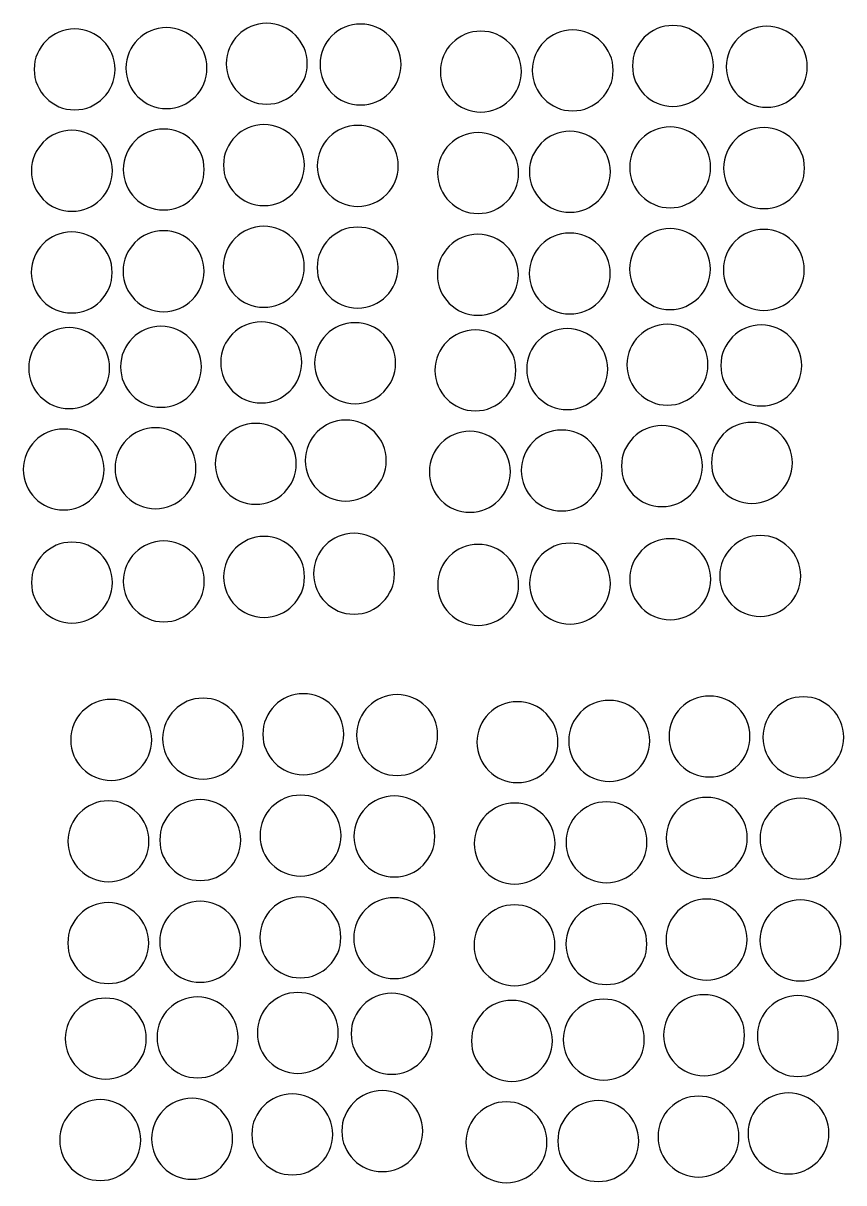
# Model space of a CAD drawing. Extents: x -149 to 151, y -115 to 123.
# Drawn here: x 3.4 to 43.9, y -74 to -16.7 of the extents above; entities that cross this region are included whole.
import ezdxf

# ---------------------------------------------------------------- set-up
doc = ezdxf.new("R2010")
doc.units = 0
doc.header["$MEASUREMENT"] = 0
doc.layers.add('LAYER_1', color=7, linetype='CONTINUOUS')

msp = doc.modelspace()

# ---------------------------------------------------------------- linework, layer by layer
at = {"layer": 'LAYER_1'}
for points in [[(5.9341, -20.9576), (4.8295, -20.9576), (3.9341, -20.0622), (3.9341, -18.9576), (3.9341, -18.9576), (3.9341, -17.853), (4.8295, -16.9576), (5.9341, -16.9576), (5.9341, -16.9576), (7.0387, -16.9576), (7.9341, -17.853), (7.9341, -18.9576), (7.9341, -18.9576), (7.9341, -20.0622), (7.0387, -20.9576), (5.9341, -20.9576)], [(10.4711, -20.8946), (9.3665, -20.8946), (8.4711, -19.9992), (8.4711, -18.8946), (8.4711, -18.8946), (8.4711, -17.79), (9.3665, -16.8946), (10.4711, -16.8946), (10.4711, -16.8946), (11.5757, -16.8946), (12.4711, -17.79), (12.4711, -18.8946), (12.4711, -18.8946), (12.4711, -19.9992), (11.5757, -20.8946), (10.4711, -20.8946)], [(15.4251, -20.6766), (14.3205, -20.6766), (13.4251, -19.7812), (13.4251, -18.6766), (13.4251, -18.6766), (13.4251, -17.572), (14.3205, -16.6766), (15.4251, -16.6766), (15.4251, -16.6766), (16.5297, -16.6766), (17.4251, -17.572), (17.4251, -18.6766), (17.4251, -18.6766), (17.4251, -19.7812), (16.5297, -20.6766), (15.4251, -20.6766)], [(20.0611, -20.7166), (18.9565, -20.7166), (18.0611, -19.8212), (18.0611, -18.7166), (18.0611, -18.7166), (18.0611, -17.612), (18.9565, -16.7166), (20.0611, -16.7166), (20.0611, -16.7166), (21.1657, -16.7166), (22.0611, -17.612), (22.0611, -18.7166), (22.0611, -18.7166), (22.0611, -19.8212), (21.1657, -20.7166), (20.0611, -20.7166)], [(26.0051, -21.0696), (24.9005, -21.0696), (24.0051, -20.1742), (24.0051, -19.0696), (24.0051, -19.0696), (24.0051, -17.965), (24.9005, -17.0696), (26.0051, -17.0696), (26.0051, -17.0696), (27.1097, -17.0696), (28.0051, -17.965), (28.0051, -19.0696), (28.0051, -19.0696), (28.0051, -20.1742), (27.1097, -21.0696), (26.0051, -21.0696)], [(30.5421, -21.0066), (29.4375, -21.0066), (28.5421, -20.1112), (28.5421, -19.0066), (28.5421, -19.0066), (28.5421, -17.902), (29.4375, -17.0066), (30.5421, -17.0066), (30.5421, -17.0066), (31.6467, -17.0066), (32.5421, -17.902), (32.5421, -19.0066), (32.5421, -19.0066), (32.5421, -20.1112), (31.6467, -21.0066), (30.5421, -21.0066)], [(35.4961, -20.7886), (34.3915, -20.7886), (33.4961, -19.8932), (33.4961, -18.7886), (33.4961, -18.7886), (33.4961, -17.684), (34.3915, -16.7886), (35.4961, -16.7886), (35.4961, -16.7886), (36.6007, -16.7886), (37.4961, -17.684), (37.4961, -18.7886), (37.4961, -18.7886), (37.4961, -19.8932), (36.6007, -20.7886), (35.4961, -20.7886)], [(40.1321, -20.8286), (39.0275, -20.8286), (38.1321, -19.9332), (38.1321, -18.8286), (38.1321, -18.8286), (38.1321, -17.724), (39.0275, -16.8286), (40.1321, -16.8286), (40.1321, -16.8286), (41.2367, -16.8286), (42.1321, -17.724), (42.1321, -18.8286), (42.1321, -18.8286), (42.1321, -19.9332), (41.2367, -20.8286), (40.1321, -20.8286)], [(15.2881, -25.6856), (14.1835, -25.6856), (13.2881, -24.7902), (13.2881, -23.6856), (13.2881, -23.6856), (13.2881, -22.581), (14.1835, -21.6856), (15.2881, -21.6856), (15.2881, -21.6856), (16.3927, -21.6856), (17.2881, -22.581), (17.2881, -23.6856), (17.2881, -23.6856), (17.2881, -24.7902), (16.3927, -25.6856), (15.2881, -25.6856)], [(19.9251, -25.7256), (18.8205, -25.7256), (17.9251, -24.8302), (17.9251, -23.7256), (17.9251, -23.7256), (17.9251, -22.621), (18.8205, -21.7256), (19.9251, -21.7256), (19.9251, -21.7256), (21.0297, -21.7256), (21.9251, -22.621), (21.9251, -23.7256), (21.9251, -23.7256), (21.9251, -24.8302), (21.0297, -25.7256), (19.9251, -25.7256)], [(5.7981, -25.9666), (4.6935, -25.9666), (3.7981, -25.0712), (3.7981, -23.9666), (3.7981, -23.9666), (3.7981, -22.862), (4.6935, -21.9666), (5.7981, -21.9666), (5.7981, -21.9666), (6.9027, -21.9666), (7.7981, -22.862), (7.7981, -23.9666), (7.7981, -23.9666), (7.7981, -25.0712), (6.9027, -25.9666), (5.7981, -25.9666)], [(10.3351, -25.9036), (9.2305, -25.9036), (8.3351, -25.0082), (8.3351, -23.9036), (8.3351, -23.9036), (8.3351, -22.799), (9.2305, -21.9036), (10.3351, -21.9036), (10.3351, -21.9036), (11.4397, -21.9036), (12.3351, -22.799), (12.3351, -23.9036), (12.3351, -23.9036), (12.3351, -25.0082), (11.4397, -25.9036), (10.3351, -25.9036)], [(25.8691, -26.0786), (24.7645, -26.0786), (23.8691, -25.1832), (23.8691, -24.0786), (23.8691, -24.0786), (23.8691, -22.974), (24.7645, -22.0786), (25.8691, -22.0786), (25.8691, -22.0786), (26.9737, -22.0786), (27.8691, -22.974), (27.8691, -24.0786), (27.8691, -24.0786), (27.8691, -25.1832), (26.9737, -26.0786), (25.8691, -26.0786)], [(30.4061, -26.0156), (29.3015, -26.0156), (28.4061, -25.1202), (28.4061, -24.0156), (28.4061, -24.0156), (28.4061, -22.911), (29.3015, -22.0156), (30.4061, -22.0156), (30.4061, -22.0156), (31.5107, -22.0156), (32.4061, -22.911), (32.4061, -24.0156), (32.4061, -24.0156), (32.4061, -25.1202), (31.5107, -26.0156), (30.4061, -26.0156)], [(35.3591, -25.7976), (34.2545, -25.7976), (33.3591, -24.9022), (33.3591, -23.7976), (33.3591, -23.7976), (33.3591, -22.693), (34.2545, -21.7976), (35.3591, -21.7976), (35.3591, -21.7976), (36.4637, -21.7976), (37.3591, -22.693), (37.3591, -23.7976), (37.3591, -23.7976), (37.3591, -24.9022), (36.4637, -25.7976), (35.3591, -25.7976)], [(39.9961, -25.8376), (38.8915, -25.8376), (37.9961, -24.9422), (37.9961, -23.8376), (37.9961, -23.8376), (37.9961, -22.733), (38.8915, -21.8376), (39.9961, -21.8376), (39.9961, -21.8376), (41.1007, -21.8376), (41.9961, -22.733), (41.9961, -23.8376), (41.9961, -23.8376), (41.9961, -24.9422), (41.1007, -25.8376), (39.9961, -25.8376)], [(15.2801, -30.7106), (14.1755, -30.7106), (13.2801, -29.8152), (13.2801, -28.7106), (13.2801, -28.7106), (13.2801, -27.606), (14.1755, -26.7106), (15.2801, -26.7106), (15.2801, -26.7106), (16.3847, -26.7106), (17.2801, -27.606), (17.2801, -28.7106), (17.2801, -28.7106), (17.2801, -29.8152), (16.3847, -30.7106), (15.2801, -30.7106)], [(19.9171, -30.7516), (18.8125, -30.7516), (17.9171, -29.8562), (17.9171, -28.7516), (17.9171, -28.7516), (17.9171, -27.647), (18.8125, -26.7516), (19.9171, -26.7516), (19.9171, -26.7516), (21.0217, -26.7516), (21.9171, -27.647), (21.9171, -28.7516), (21.9171, -28.7516), (21.9171, -29.8562), (21.0217, -30.7516), (19.9171, -30.7516)], [(35.3511, -30.8226), (34.2465, -30.8226), (33.3511, -29.9272), (33.3511, -28.8226), (33.3511, -28.8226), (33.3511, -27.718), (34.2465, -26.8226), (35.3511, -26.8226), (35.3511, -26.8226), (36.4557, -26.8226), (37.3511, -27.718), (37.3511, -28.8226), (37.3511, -28.8226), (37.3511, -29.9272), (36.4557, -30.8226), (35.3511, -30.8226)], [(39.9881, -30.8636), (38.8835, -30.8636), (37.9881, -29.9682), (37.9881, -28.8636), (37.9881, -28.8636), (37.9881, -27.759), (38.8835, -26.8636), (39.9881, -26.8636), (39.9881, -26.8636), (41.0927, -26.8636), (41.9881, -27.759), (41.9881, -28.8636), (41.9881, -28.8636), (41.9881, -29.9682), (41.0927, -30.8636), (39.9881, -30.8636)], [(5.7891, -30.9916), (4.6845, -30.9916), (3.7891, -30.0962), (3.7891, -28.9916), (3.7891, -28.9916), (3.7891, -27.887), (4.6845, -26.9916), (5.7891, -26.9916), (5.7891, -26.9916), (6.8937, -26.9916), (7.7891, -27.887), (7.7891, -28.9916), (7.7891, -28.9916), (7.7891, -30.0962), (6.8937, -30.9916), (5.7891, -30.9916)], [(10.3281, -30.9296), (9.2235, -30.9296), (8.3281, -30.0342), (8.3281, -28.9296), (8.3281, -28.9296), (8.3281, -27.825), (9.2235, -26.9296), (10.3281, -26.9296), (10.3281, -26.9296), (11.4327, -26.9296), (12.3281, -27.825), (12.3281, -28.9296), (12.3281, -28.9296), (12.3281, -30.0342), (11.4327, -30.9296), (10.3281, -30.9296)], [(25.8601, -31.1036), (24.7555, -31.1036), (23.8601, -30.2082), (23.8601, -29.1036), (23.8601, -29.1036), (23.8601, -27.999), (24.7555, -27.1036), (25.8601, -27.1036), (25.8601, -27.1036), (26.9647, -27.1036), (27.8601, -27.999), (27.8601, -29.1036), (27.8601, -29.1036), (27.8601, -30.2082), (26.9647, -31.1036), (25.8601, -31.1036)], [(30.3991, -31.0416), (29.2945, -31.0416), (28.3991, -30.1462), (28.3991, -29.0416), (28.3991, -29.0416), (28.3991, -27.937), (29.2945, -27.0416), (30.3991, -27.0416), (30.3991, -27.0416), (31.5037, -27.0416), (32.3991, -27.937), (32.3991, -29.0416), (32.3991, -29.0416), (32.3991, -30.1462), (31.5037, -31.0416), (30.3991, -31.0416)], [(15.1541, -35.4336), (14.0495, -35.4336), (13.1541, -34.5382), (13.1541, -33.4336), (13.1541, -33.4336), (13.1541, -32.329), (14.0495, -31.4336), (15.1541, -31.4336), (15.1541, -31.4336), (16.2587, -31.4336), (17.1541, -32.329), (17.1541, -33.4336), (17.1541, -33.4336), (17.1541, -34.5382), (16.2587, -35.4336), (15.1541, -35.4336)], [(19.7901, -35.4736), (18.6855, -35.4736), (17.7901, -34.5782), (17.7901, -33.4736), (17.7901, -33.4736), (17.7901, -32.369), (18.6855, -31.4736), (19.7901, -31.4736), (19.7901, -31.4736), (20.8947, -31.4736), (21.7901, -32.369), (21.7901, -33.4736), (21.7901, -33.4736), (21.7901, -34.5782), (20.8947, -35.4736), (19.7901, -35.4736)], [(5.6631, -35.7146), (4.5585, -35.7146), (3.6631, -34.8192), (3.6631, -33.7146), (3.6631, -33.7146), (3.6631, -32.61), (4.5585, -31.7146), (5.6631, -31.7146), (5.6631, -31.7146), (6.7677, -31.7146), (7.6631, -32.61), (7.6631, -33.7146), (7.6631, -33.7146), (7.6631, -34.8192), (6.7677, -35.7146), (5.6631, -35.7146)], [(10.2001, -35.6516), (9.0955, -35.6516), (8.2001, -34.7562), (8.2001, -33.6516), (8.2001, -33.6516), (8.2001, -32.547), (9.0955, -31.6516), (10.2001, -31.6516), (10.2001, -31.6516), (11.3047, -31.6516), (12.2001, -32.547), (12.2001, -33.6516), (12.2001, -33.6516), (12.2001, -34.7562), (11.3047, -35.6516), (10.2001, -35.6516)], [(25.7341, -35.8266), (24.6295, -35.8266), (23.7341, -34.9312), (23.7341, -33.8266), (23.7341, -33.8266), (23.7341, -32.722), (24.6295, -31.8266), (25.7341, -31.8266), (25.7341, -31.8266), (26.8387, -31.8266), (27.7341, -32.722), (27.7341, -33.8266), (27.7341, -33.8266), (27.7341, -34.9312), (26.8387, -35.8266), (25.7341, -35.8266)], [(30.2711, -35.7636), (29.1665, -35.7636), (28.2711, -34.8682), (28.2711, -33.7636), (28.2711, -33.7636), (28.2711, -32.659), (29.1665, -31.7636), (30.2711, -31.7636), (30.2711, -31.7636), (31.3757, -31.7636), (32.2711, -32.659), (32.2711, -33.7636), (32.2711, -33.7636), (32.2711, -34.8682), (31.3757, -35.7636), (30.2711, -35.7636)], [(35.2251, -35.5456), (34.1205, -35.5456), (33.2251, -34.6502), (33.2251, -33.5456), (33.2251, -33.5456), (33.2251, -32.441), (34.1205, -31.5456), (35.2251, -31.5456), (35.2251, -31.5456), (36.3297, -31.5456), (37.2251, -32.441), (37.2251, -33.5456), (37.2251, -33.5456), (37.2251, -34.6502), (36.3297, -35.5456), (35.2251, -35.5456)], [(39.8611, -35.5856), (38.7565, -35.5856), (37.8611, -34.6902), (37.8611, -33.5856), (37.8611, -33.5856), (37.8611, -32.481), (38.7565, -31.5856), (39.8611, -31.5856), (39.8611, -31.5856), (40.9657, -31.5856), (41.8611, -32.481), (41.8611, -33.5856), (41.8611, -33.5856), (41.8611, -34.6902), (40.9657, -35.5856), (39.8611, -35.5856)], [(9.9291, -40.6616), (8.8245, -40.6616), (7.9291, -39.7662), (7.9291, -38.6616), (7.9291, -38.6616), (7.9291, -37.557), (8.8245, -36.6616), (9.9291, -36.6616), (9.9291, -36.6616), (11.0337, -36.6616), (11.9291, -37.557), (11.9291, -38.6616), (11.9291, -38.6616), (11.9291, -39.7662), (11.0337, -40.6616), (9.9291, -40.6616)], [(14.8821, -40.4436), (13.7775, -40.4436), (12.8821, -39.5482), (12.8821, -38.4436), (12.8821, -38.4436), (12.8821, -37.339), (13.7775, -36.4436), (14.8821, -36.4436), (14.8821, -36.4436), (15.9867, -36.4436), (16.8821, -37.339), (16.8821, -38.4436), (16.8821, -38.4436), (16.8821, -39.5482), (15.9867, -40.4436), (14.8821, -40.4436)], [(19.3291, -40.2836), (18.2245, -40.2836), (17.3291, -39.3882), (17.3291, -38.2836), (17.3291, -38.2836), (17.3291, -37.179), (18.2245, -36.2836), (19.3291, -36.2836), (19.3291, -36.2836), (20.4337, -36.2836), (21.3291, -37.179), (21.3291, -38.2836), (21.3291, -38.2836), (21.3291, -39.3882), (20.4337, -40.2836), (19.3291, -40.2836)], [(34.9531, -40.5556), (33.8485, -40.5556), (32.9531, -39.6602), (32.9531, -38.5556), (32.9531, -38.5556), (32.9531, -37.451), (33.8485, -36.5556), (34.9531, -36.5556), (34.9531, -36.5556), (36.0577, -36.5556), (36.9531, -37.451), (36.9531, -38.5556), (36.9531, -38.5556), (36.9531, -39.6602), (36.0577, -40.5556), (34.9531, -40.5556)], [(39.4001, -40.3956), (38.2955, -40.3956), (37.4001, -39.5002), (37.4001, -38.3956), (37.4001, -38.3956), (37.4001, -37.291), (38.2955, -36.3956), (39.4001, -36.3956), (39.4001, -36.3956), (40.5047, -36.3956), (41.4001, -37.291), (41.4001, -38.3956), (41.4001, -38.3956), (41.4001, -39.5002), (40.5047, -40.3956), (39.4001, -40.3956)], [(5.3911, -40.7246), (4.2865, -40.7246), (3.3911, -39.8292), (3.3911, -38.7246), (3.3911, -38.7246), (3.3911, -37.62), (4.2865, -36.7246), (5.3911, -36.7246), (5.3911, -36.7246), (6.4957, -36.7246), (7.3911, -37.62), (7.3911, -38.7246), (7.3911, -38.7246), (7.3911, -39.8292), (6.4957, -40.7246), (5.3911, -40.7246)], [(25.4621, -40.8366), (24.3575, -40.8366), (23.4621, -39.9412), (23.4621, -38.8366), (23.4621, -38.8366), (23.4621, -37.732), (24.3575, -36.8366), (25.4621, -36.8366), (25.4621, -36.8366), (26.5667, -36.8366), (27.4621, -37.732), (27.4621, -38.8366), (27.4621, -38.8366), (27.4621, -39.9412), (26.5667, -40.8366), (25.4621, -40.8366)], [(30.0001, -40.7736), (28.8955, -40.7736), (28.0001, -39.8782), (28.0001, -38.7736), (28.0001, -38.7736), (28.0001, -37.669), (28.8955, -36.7736), (30.0001, -36.7736), (30.0001, -36.7736), (31.1047, -36.7736), (32.0001, -37.669), (32.0001, -38.7736), (32.0001, -38.7736), (32.0001, -39.8782), (31.1047, -40.7736), (30.0001, -40.7736)], [(5.8021, -46.3126), (4.6975, -46.3126), (3.8021, -45.4172), (3.8021, -44.3126), (3.8021, -44.3126), (3.8021, -43.208), (4.6975, -42.3126), (5.8021, -42.3126), (5.8021, -42.3126), (6.9067, -42.3126), (7.8021, -43.208), (7.8021, -44.3126), (7.8021, -44.3126), (7.8021, -45.4172), (6.9067, -46.3126), (5.8021, -46.3126)], [(10.3391, -46.2496), (9.2345, -46.2496), (8.3391, -45.3542), (8.3391, -44.2496), (8.3391, -44.2496), (8.3391, -43.145), (9.2345, -42.2496), (10.3391, -42.2496), (10.3391, -42.2496), (11.4437, -42.2496), (12.3391, -43.145), (12.3391, -44.2496), (12.3391, -44.2496), (12.3391, -45.3542), (11.4437, -46.2496), (10.3391, -46.2496)], [(15.2921, -46.0316), (14.1875, -46.0316), (13.2921, -45.1362), (13.2921, -44.0316), (13.2921, -44.0316), (13.2921, -42.927), (14.1875, -42.0316), (15.2921, -42.0316), (15.2921, -42.0316), (16.3967, -42.0316), (17.2921, -42.927), (17.2921, -44.0316), (17.2921, -44.0316), (17.2921, -45.1362), (16.3967, -46.0316), (15.2921, -46.0316)], [(19.7391, -45.8716), (18.6345, -45.8716), (17.7391, -44.9762), (17.7391, -43.8716), (17.7391, -43.8716), (17.7391, -42.767), (18.6345, -41.8716), (19.7391, -41.8716), (19.7391, -41.8716), (20.8437, -41.8716), (21.7391, -42.767), (21.7391, -43.8716), (21.7391, -43.8716), (21.7391, -44.9762), (20.8437, -45.8716), (19.7391, -45.8716)], [(30.4101, -46.3616), (29.3055, -46.3616), (28.4101, -45.4662), (28.4101, -44.3616), (28.4101, -44.3616), (28.4101, -43.257), (29.3055, -42.3616), (30.4101, -42.3616), (30.4101, -42.3616), (31.5147, -42.3616), (32.4101, -43.257), (32.4101, -44.3616), (32.4101, -44.3616), (32.4101, -45.4662), (31.5147, -46.3616), (30.4101, -46.3616)], [(35.3631, -46.1436), (34.2585, -46.1436), (33.3631, -45.2482), (33.3631, -44.1436), (33.3631, -44.1436), (33.3631, -43.039), (34.2585, -42.1436), (35.3631, -42.1436), (35.3631, -42.1436), (36.4677, -42.1436), (37.3631, -43.039), (37.3631, -44.1436), (37.3631, -44.1436), (37.3631, -45.2482), (36.4677, -46.1436), (35.3631, -46.1436)], [(39.8101, -45.9836), (38.7055, -45.9836), (37.8101, -45.0882), (37.8101, -43.9836), (37.8101, -43.9836), (37.8101, -42.879), (38.7055, -41.9836), (39.8101, -41.9836), (39.8101, -41.9836), (40.9147, -41.9836), (41.8101, -42.879), (41.8101, -43.9836), (41.8101, -43.9836), (41.8101, -45.0882), (40.9147, -45.9836), (39.8101, -45.9836)], [(25.8731, -46.4246), (24.7685, -46.4246), (23.8731, -45.5292), (23.8731, -44.4246), (23.8731, -44.4246), (23.8731, -43.32), (24.7685, -42.4246), (25.8731, -42.4246), (25.8731, -42.4246), (26.9777, -42.4246), (27.8731, -43.32), (27.8731, -44.4246), (27.8731, -44.4246), (27.8731, -45.5292), (26.9777, -46.4246), (25.8731, -46.4246)], [(17.2321, -53.8016), (16.1275, -53.8016), (15.2321, -52.9062), (15.2321, -51.8016), (15.2321, -51.8016), (15.2321, -50.697), (16.1275, -49.8016), (17.2321, -49.8016), (17.2321, -49.8016), (18.3367, -49.8016), (19.2321, -50.697), (19.2321, -51.8016), (19.2321, -51.8016), (19.2321, -52.9062), (18.3367, -53.8016), (17.2321, -53.8016)], [(7.7411, -54.0826), (6.6365, -54.0826), (5.7411, -53.1872), (5.7411, -52.0826), (5.7411, -52.0826), (5.7411, -50.978), (6.6365, -50.0826), (7.7411, -50.0826), (7.7411, -50.0826), (8.8457, -50.0826), (9.7411, -50.978), (9.7411, -52.0826), (9.7411, -52.0826), (9.7411, -53.1872), (8.8457, -54.0826), (7.7411, -54.0826)], [(12.2781, -54.0196), (11.1735, -54.0196), (10.2781, -53.1242), (10.2781, -52.0196), (10.2781, -52.0196), (10.2781, -50.915), (11.1735, -50.0196), (12.2781, -50.0196), (12.2781, -50.0196), (13.3827, -50.0196), (14.2781, -50.915), (14.2781, -52.0196), (14.2781, -52.0196), (14.2781, -53.1242), (13.3827, -54.0196), (12.2781, -54.0196)], [(21.8681, -53.8416), (20.7635, -53.8416), (19.8681, -52.9462), (19.8681, -51.8416), (19.8681, -51.8416), (19.8681, -50.737), (20.7635, -49.8416), (21.8681, -49.8416), (21.8681, -49.8416), (22.9727, -49.8416), (23.8681, -50.737), (23.8681, -51.8416), (23.8681, -51.8416), (23.8681, -52.9462), (22.9727, -53.8416), (21.8681, -53.8416)], [(27.8121, -54.1946), (26.7075, -54.1946), (25.8121, -53.2992), (25.8121, -52.1946), (25.8121, -52.1946), (25.8121, -51.09), (26.7075, -50.1946), (27.8121, -50.1946), (27.8121, -50.1946), (28.9167, -50.1946), (29.8121, -51.09), (29.8121, -52.1946), (29.8121, -52.1946), (29.8121, -53.2992), (28.9167, -54.1946), (27.8121, -54.1946)], [(32.3491, -54.1316), (31.2445, -54.1316), (30.3491, -53.2362), (30.3491, -52.1316), (30.3491, -52.1316), (30.3491, -51.027), (31.2445, -50.1316), (32.3491, -50.1316), (32.3491, -50.1316), (33.4537, -50.1316), (34.3491, -51.027), (34.3491, -52.1316), (34.3491, -52.1316), (34.3491, -53.2362), (33.4537, -54.1316), (32.3491, -54.1316)], [(37.3031, -53.9136), (36.1985, -53.9136), (35.3031, -53.0182), (35.3031, -51.9136), (35.3031, -51.9136), (35.3031, -50.809), (36.1985, -49.9136), (37.3031, -49.9136), (37.3031, -49.9136), (38.4077, -49.9136), (39.3031, -50.809), (39.3031, -51.9136), (39.3031, -51.9136), (39.3031, -53.0182), (38.4077, -53.9136), (37.3031, -53.9136)], [(41.9391, -53.9536), (40.8345, -53.9536), (39.9391, -53.0582), (39.9391, -51.9536), (39.9391, -51.9536), (39.9391, -50.849), (40.8345, -49.9536), (41.9391, -49.9536), (41.9391, -49.9536), (43.0437, -49.9536), (43.9391, -50.849), (43.9391, -51.9536), (43.9391, -51.9536), (43.9391, -53.0582), (43.0437, -53.9536), (41.9391, -53.9536)], [(17.0951, -58.8106), (15.9905, -58.8106), (15.0951, -57.9152), (15.0951, -56.8106), (15.0951, -56.8106), (15.0951, -55.706), (15.9905, -54.8106), (17.0951, -54.8106), (17.0951, -54.8106), (18.1997, -54.8106), (19.0951, -55.706), (19.0951, -56.8106), (19.0951, -56.8106), (19.0951, -57.9152), (18.1997, -58.8106), (17.0951, -58.8106)], [(21.7321, -58.8506), (20.6275, -58.8506), (19.7321, -57.9552), (19.7321, -56.8506), (19.7321, -56.8506), (19.7321, -55.746), (20.6275, -54.8506), (21.7321, -54.8506), (21.7321, -54.8506), (22.8367, -54.8506), (23.7321, -55.746), (23.7321, -56.8506), (23.7321, -56.8506), (23.7321, -57.9552), (22.8367, -58.8506), (21.7321, -58.8506)], [(37.1661, -58.9226), (36.0615, -58.9226), (35.1661, -58.0272), (35.1661, -56.9226), (35.1661, -56.9226), (35.1661, -55.818), (36.0615, -54.9226), (37.1661, -54.9226), (37.1661, -54.9226), (38.2707, -54.9226), (39.1661, -55.818), (39.1661, -56.9226), (39.1661, -56.9226), (39.1661, -58.0272), (38.2707, -58.9226), (37.1661, -58.9226)], [(41.8031, -58.9626), (40.6985, -58.9626), (39.8031, -58.0672), (39.8031, -56.9626), (39.8031, -56.9626), (39.8031, -55.858), (40.6985, -54.9626), (41.8031, -54.9626), (41.8031, -54.9626), (42.9077, -54.9626), (43.8031, -55.858), (43.8031, -56.9626), (43.8031, -56.9626), (43.8031, -58.0672), (42.9077, -58.9626), (41.8031, -58.9626)], [(7.6051, -59.0916), (6.5005, -59.0916), (5.6051, -58.1962), (5.6051, -57.0916), (5.6051, -57.0916), (5.6051, -55.987), (6.5005, -55.0916), (7.6051, -55.0916), (7.6051, -55.0916), (8.7097, -55.0916), (9.6051, -55.987), (9.6051, -57.0916), (9.6051, -57.0916), (9.6051, -58.1962), (8.7097, -59.0916), (7.6051, -59.0916)], [(12.1421, -59.0286), (11.0375, -59.0286), (10.1421, -58.1332), (10.1421, -57.0286), (10.1421, -57.0286), (10.1421, -55.924), (11.0375, -55.0286), (12.1421, -55.0286), (12.1421, -55.0286), (13.2467, -55.0286), (14.1421, -55.924), (14.1421, -57.0286), (14.1421, -57.0286), (14.1421, -58.1332), (13.2467, -59.0286), (12.1421, -59.0286)], [(27.6761, -59.2036), (26.5715, -59.2036), (25.6761, -58.3082), (25.6761, -57.2036), (25.6761, -57.2036), (25.6761, -56.099), (26.5715, -55.2036), (27.6761, -55.2036), (27.6761, -55.2036), (28.7807, -55.2036), (29.6761, -56.099), (29.6761, -57.2036), (29.6761, -57.2036), (29.6761, -58.3082), (28.7807, -59.2036), (27.6761, -59.2036)], [(32.2131, -59.1406), (31.1085, -59.1406), (30.2131, -58.2452), (30.2131, -57.1406), (30.2131, -57.1406), (30.2131, -56.036), (31.1085, -55.1406), (32.2131, -55.1406), (32.2131, -55.1406), (33.3177, -55.1406), (34.2131, -56.036), (34.2131, -57.1406), (34.2131, -57.1406), (34.2131, -58.2452), (33.3177, -59.1406), (32.2131, -59.1406)], [(7.5961, -64.1166), (6.4915, -64.1166), (5.5961, -63.2212), (5.5961, -62.1166), (5.5961, -62.1166), (5.5961, -61.012), (6.4915, -60.1166), (7.5961, -60.1166), (7.5961, -60.1166), (8.7007, -60.1166), (9.5961, -61.012), (9.5961, -62.1166), (9.5961, -62.1166), (9.5961, -63.2212), (8.7007, -64.1166), (7.5961, -64.1166)], [(12.1351, -64.0546), (11.0305, -64.0546), (10.1351, -63.1592), (10.1351, -62.0546), (10.1351, -62.0546), (10.1351, -60.95), (11.0305, -60.0546), (12.1351, -60.0546), (12.1351, -60.0546), (13.2397, -60.0546), (14.1351, -60.95), (14.1351, -62.0546), (14.1351, -62.0546), (14.1351, -63.1592), (13.2397, -64.0546), (12.1351, -64.0546)], [(17.0871, -63.8356), (15.9825, -63.8356), (15.0871, -62.9402), (15.0871, -61.8356), (15.0871, -61.8356), (15.0871, -60.731), (15.9825, -59.8356), (17.0871, -59.8356), (17.0871, -59.8356), (18.1917, -59.8356), (19.0871, -60.731), (19.0871, -61.8356), (19.0871, -61.8356), (19.0871, -62.9402), (18.1917, -63.8356), (17.0871, -63.8356)], [(21.7241, -63.8766), (20.6195, -63.8766), (19.7241, -62.9812), (19.7241, -61.8766), (19.7241, -61.8766), (19.7241, -60.772), (20.6195, -59.8766), (21.7241, -59.8766), (21.7241, -59.8766), (22.8287, -59.8766), (23.7241, -60.772), (23.7241, -61.8766), (23.7241, -61.8766), (23.7241, -62.9812), (22.8287, -63.8766), (21.7241, -63.8766)], [(37.1581, -63.9476), (36.0535, -63.9476), (35.1581, -63.0522), (35.1581, -61.9476), (35.1581, -61.9476), (35.1581, -60.843), (36.0535, -59.9476), (37.1581, -59.9476), (37.1581, -59.9476), (38.2627, -59.9476), (39.1581, -60.843), (39.1581, -61.9476), (39.1581, -61.9476), (39.1581, -63.0522), (38.2627, -63.9476), (37.1581, -63.9476)], [(41.7951, -63.9886), (40.6905, -63.9886), (39.7951, -63.0932), (39.7951, -61.9886), (39.7951, -61.9886), (39.7951, -60.884), (40.6905, -59.9886), (41.7951, -59.9886), (41.7951, -59.9886), (42.8997, -59.9886), (43.7951, -60.884), (43.7951, -61.9886), (43.7951, -61.9886), (43.7951, -63.0932), (42.8997, -63.9886), (41.7951, -63.9886)], [(27.6671, -64.2286), (26.5625, -64.2286), (25.6671, -63.3332), (25.6671, -62.2286), (25.6671, -62.2286), (25.6671, -61.124), (26.5625, -60.2286), (27.6671, -60.2286), (27.6671, -60.2286), (28.7717, -60.2286), (29.6671, -61.124), (29.6671, -62.2286), (29.6671, -62.2286), (29.6671, -63.3332), (28.7717, -64.2286), (27.6671, -64.2286)], [(32.2061, -64.1666), (31.1015, -64.1666), (30.2061, -63.2712), (30.2061, -62.1666), (30.2061, -62.1666), (30.2061, -61.062), (31.1015, -60.1666), (32.2061, -60.1666), (32.2061, -60.1666), (33.3107, -60.1666), (34.2061, -61.062), (34.2061, -62.1666), (34.2061, -62.1666), (34.2061, -63.2712), (33.3107, -64.1666), (32.2061, -64.1666)], [(16.9611, -68.5586), (15.8565, -68.5586), (14.9611, -67.6632), (14.9611, -66.5586), (14.9611, -66.5586), (14.9611, -65.454), (15.8565, -64.5586), (16.9611, -64.5586), (16.9611, -64.5586), (18.0657, -64.5586), (18.9611, -65.454), (18.9611, -66.5586), (18.9611, -66.5586), (18.9611, -67.6632), (18.0657, -68.5586), (16.9611, -68.5586)], [(21.5971, -68.5986), (20.4925, -68.5986), (19.5971, -67.7032), (19.5971, -66.5986), (19.5971, -66.5986), (19.5971, -65.494), (20.4925, -64.5986), (21.5971, -64.5986), (21.5971, -64.5986), (22.7017, -64.5986), (23.5971, -65.494), (23.5971, -66.5986), (23.5971, -66.5986), (23.5971, -67.7032), (22.7017, -68.5986), (21.5971, -68.5986)], [(37.0321, -68.6706), (35.9275, -68.6706), (35.0321, -67.7752), (35.0321, -66.6706), (35.0321, -66.6706), (35.0321, -65.566), (35.9275, -64.6706), (37.0321, -64.6706), (37.0321, -64.6706), (38.1367, -64.6706), (39.0321, -65.566), (39.0321, -66.6706), (39.0321, -66.6706), (39.0321, -67.7752), (38.1367, -68.6706), (37.0321, -68.6706)], [(41.6681, -68.7106), (40.5635, -68.7106), (39.6681, -67.8152), (39.6681, -66.7106), (39.6681, -66.7106), (39.6681, -65.606), (40.5635, -64.7106), (41.6681, -64.7106), (41.6681, -64.7106), (42.7727, -64.7106), (43.6681, -65.606), (43.6681, -66.7106), (43.6681, -66.7106), (43.6681, -67.8152), (42.7727, -68.7106), (41.6681, -68.7106)], [(7.4701, -68.8396), (6.3655, -68.8396), (5.4701, -67.9442), (5.4701, -66.8396), (5.4701, -66.8396), (5.4701, -65.735), (6.3655, -64.8396), (7.4701, -64.8396), (7.4701, -64.8396), (8.5747, -64.8396), (9.4701, -65.735), (9.4701, -66.8396), (9.4701, -66.8396), (9.4701, -67.9442), (8.5747, -68.8396), (7.4701, -68.8396)], [(12.0071, -68.7766), (10.9025, -68.7766), (10.0071, -67.8812), (10.0071, -66.7766), (10.0071, -66.7766), (10.0071, -65.672), (10.9025, -64.7766), (12.0071, -64.7766), (12.0071, -64.7766), (13.1117, -64.7766), (14.0071, -65.672), (14.0071, -66.7766), (14.0071, -66.7766), (14.0071, -67.8812), (13.1117, -68.7766), (12.0071, -68.7766)], [(27.5411, -68.9516), (26.4365, -68.9516), (25.5411, -68.0562), (25.5411, -66.9516), (25.5411, -66.9516), (25.5411, -65.847), (26.4365, -64.9516), (27.5411, -64.9516), (27.5411, -64.9516), (28.6457, -64.9516), (29.5411, -65.847), (29.5411, -66.9516), (29.5411, -66.9516), (29.5411, -68.0562), (28.6457, -68.9516), (27.5411, -68.9516)], [(32.0781, -68.8886), (30.9735, -68.8886), (30.0781, -67.9932), (30.0781, -66.8886), (30.0781, -66.8886), (30.0781, -65.784), (30.9735, -64.8886), (32.0781, -64.8886), (32.0781, -64.8886), (33.1827, -64.8886), (34.0781, -65.784), (34.0781, -66.8886), (34.0781, -66.8886), (34.0781, -67.9932), (33.1827, -68.8886), (32.0781, -68.8886)], [(7.1981, -73.8496), (6.0935, -73.8496), (5.1981, -72.9542), (5.1981, -71.8496), (5.1981, -71.8496), (5.1981, -70.745), (6.0935, -69.8496), (7.1981, -69.8496), (7.1981, -69.8496), (8.3027, -69.8496), (9.1981, -70.745), (9.1981, -71.8496), (9.1981, -71.8496), (9.1981, -72.9542), (8.3027, -73.8496), (7.1981, -73.8496)], [(11.7361, -73.7866), (10.6315, -73.7866), (9.7361, -72.8912), (9.7361, -71.7866), (9.7361, -71.7866), (9.7361, -70.682), (10.6315, -69.7866), (11.7361, -69.7866), (11.7361, -69.7866), (12.8407, -69.7866), (13.7361, -70.682), (13.7361, -71.7866), (13.7361, -71.7866), (13.7361, -72.8912), (12.8407, -73.7866), (11.7361, -73.7866)], [(16.6891, -73.5686), (15.5845, -73.5686), (14.6891, -72.6732), (14.6891, -71.5686), (14.6891, -71.5686), (14.6891, -70.464), (15.5845, -69.5686), (16.6891, -69.5686), (16.6891, -69.5686), (17.7937, -69.5686), (18.6891, -70.464), (18.6891, -71.5686), (18.6891, -71.5686), (18.6891, -72.6732), (17.7937, -73.5686), (16.6891, -73.5686)], [(21.1361, -73.4086), (20.0315, -73.4086), (19.1361, -72.5132), (19.1361, -71.4086), (19.1361, -71.4086), (19.1361, -70.304), (20.0315, -69.4086), (21.1361, -69.4086), (21.1361, -69.4086), (22.2407, -69.4086), (23.1361, -70.304), (23.1361, -71.4086), (23.1361, -71.4086), (23.1361, -72.5132), (22.2407, -73.4086), (21.1361, -73.4086)], [(36.7601, -73.6806), (35.6555, -73.6806), (34.7601, -72.7852), (34.7601, -71.6806), (34.7601, -71.6806), (34.7601, -70.576), (35.6555, -69.6806), (36.7601, -69.6806), (36.7601, -69.6806), (37.8647, -69.6806), (38.7601, -70.576), (38.7601, -71.6806), (38.7601, -71.6806), (38.7601, -72.7852), (37.8647, -73.6806), (36.7601, -73.6806)], [(41.2071, -73.5206), (40.1025, -73.5206), (39.2071, -72.6252), (39.2071, -71.5206), (39.2071, -71.5206), (39.2071, -70.416), (40.1025, -69.5206), (41.2071, -69.5206), (41.2071, -69.5206), (42.3117, -69.5206), (43.2071, -70.416), (43.2071, -71.5206), (43.2071, -71.5206), (43.2071, -72.6252), (42.3117, -73.5206), (41.2071, -73.5206)], [(27.2691, -73.9616), (26.1645, -73.9616), (25.2691, -73.0662), (25.2691, -71.9616), (25.2691, -71.9616), (25.2691, -70.857), (26.1645, -69.9616), (27.2691, -69.9616), (27.2691, -69.9616), (28.3737, -69.9616), (29.2691, -70.857), (29.2691, -71.9616), (29.2691, -71.9616), (29.2691, -73.0662), (28.3737, -73.9616), (27.2691, -73.9616)], [(31.8071, -73.8986), (30.7025, -73.8986), (29.8071, -73.0032), (29.8071, -71.8986), (29.8071, -71.8986), (29.8071, -70.794), (30.7025, -69.8986), (31.8071, -69.8986), (31.8071, -69.8986), (32.9117, -69.8986), (33.8071, -70.794), (33.8071, -71.8986), (33.8071, -71.8986), (33.8071, -73.0032), (32.9117, -73.8986), (31.8071, -73.8986)]]:
    msp.add_open_spline(points, degree=3, knots=[0, 0, 0, 0, 0.2, 0.2, 0.2, 0.2, 0.4, 0.4, 0.4, 0.4, 0.6, 0.6, 0.6, 0.6, 1, 1, 1, 1], dxfattribs=at)

doc.saveas('drawing.dxf')
